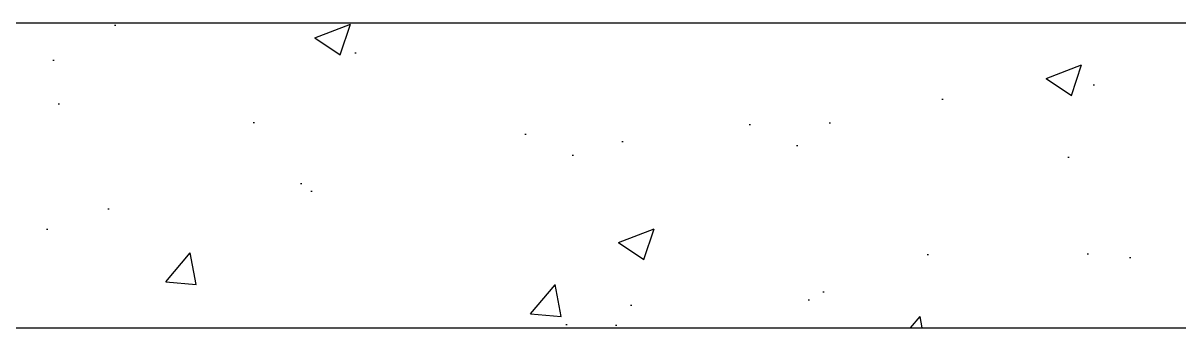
# Model space of a CAD drawing. Extents: x -1041800 to 1211622, y -13029 to 106851.
# Drawn here: x 99237 to 100373, y 13369 to 13669 of the extents above; entities that cross this region are included whole.
import ezdxf

# ---------------------------------------------------------------- set-up
doc = ezdxf.new("R2010")
doc.units = 0
doc.header["$MEASUREMENT"] = 0
doc.layers.add('VAN', color=7, linetype='Continuous')

msp = doc.modelspace()

# ---------------------------------------------------------------- hatches: boundary and pattern name
at = {"layer": 'VAN'}
h = msp.add_hatch(dxfattribs=at)
h.set_pattern_fill('AR-CONC', color=0, scale=50)
h.set_pattern_definition([(50, (0, 5086.7), (358.6301, -31.3761), [37.5, -412.5]), (355, (0, 5086.7), (-69.3757, 376.0961), [30, -330]), (100.45144, (29.9, 5084.1), (289.2544, 344.72), [31.8701, -350.571]), (46.1842, (0, 5186.7), (533.6207, -82.7596), [56.25, -618.75]), (96.63564, (44.47, 5179.8), (467.331, 487.0593), [47.8052, -525.857]), (351.18416, (0, 5186.7), (467.331, 487.0593), [45, -495]), (21, (50, 5161.7), (298.4535, -201.30945), [37.5, -412.5]), (326, (50, 5161.7), (121.6577, 362.575), [30, -330]), (71.45144, (74.87, 5144.94), (420.1112, 161.2656), [31.8701, -350.571]), (37.5, (0, 5086.71), (6.07993, 166.44693), [0, -326, 0, -335, 0, -331.25]), (7.5, (0, 5086.71), (131.53477, 197.20586), [0, -191, 0, -318.5, 0, -126.25]), (327.5, (-111.5, 5086.71), (266.91122, -11.27744), [0, -125, 0, -390, 0, -517.5]), (317.5, (-161.5, 5086.71), (291.5931, 50.0525), [0, -162.5, 0, -259, 0, -367.5])])
h.paths.add_polyline_path([(100502.6, 13668.6), (98702.6, 13668.6), (98702.6, 13368.6), (100502.6, 13368.6)])
h.paths.add_polyline_path([(104302.5, 13668.6), (101702.6, 13668.6), (101702.6, 13368.6), (104302.5, 13368.6)])

# ---------------------------------------------------------------- linework, layer by layer
at = {"layer": 'VAN', "color": 0}
msp.add_lwpolyline([(92302.5, 13368.6), (104302.5, 13368.6), (104302.5, 13668.6), (92302.5, 13668.6)], close=True, dxfattribs=at)

doc.saveas('drawing.dxf')
